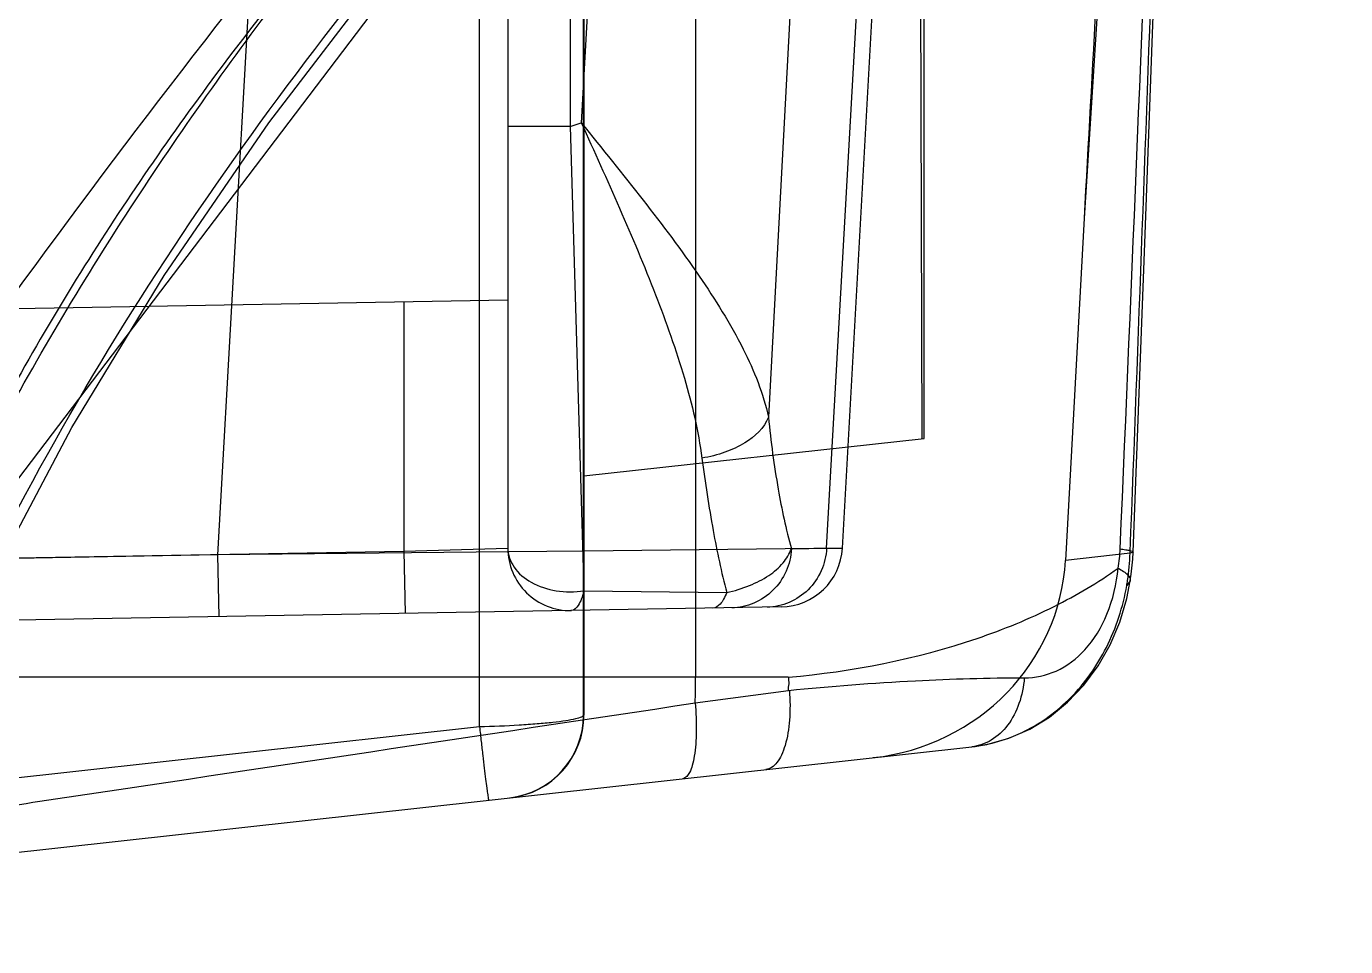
# Model space of a CAD drawing. Header units: millimetres. Extents: x 28656 to 29764, y -21384 to -20601.
# Drawn here: x 29182.76 to 29189.24, y -21156.93 to -21152.41 of the extents above; entities that cross this region are included whole.
import ezdxf

# ---------------------------------------------------------------- set-up
doc = ezdxf.new("R2010")
doc.units = ezdxf.units.MM
doc.header["$LTSCALE"] = 8
doc.layers.add('Cav-cor', color=30, linetype='Continuous')
doc.layers.add('dim', color=3, linetype='Continuous', lineweight=15)

# ---------------------------------------------------------------- blocks, each defined once
blk = doc.blocks.new('20160903.083224')
at = {"layer": 'Cav-cor', "color": 241}
for p, q in [((-39.0615, 9.9717), (-39.0615, 0.005)), ((-35.7854, 8.62), (-36.2348, 1.625)), ((-38.7555, 8.2467), (-38.7555, 2.0755)), ((-38.563, 4.6677), (-38.7015, 2.0928)), ((-38.546, 4.1923), (-42.2048, -0.6272)), ((-38.6898, 3.8517), (-38.6884, -0.8139)), ((-38.1409, 3.8517), (-38.1409, -0.6272)), ((-37.0197, 0.5441), (-37.0197, 3.8517)), ((-40.2807, 3.6433), (-40.4854, -0.0279)), ((-38.6906, -0.8142), (-38.6914, 3.4567)), ((-39.2006, -0.8714), (-39.2014, 3.3992)), ((-37.6433, 3.2565), (-37.7835, 0.6476)), ((-37.0296, 0.543), (-37.0369, 3.1377)), ((-37.4978, 0.0057), (-37.3501, 2.6544)), ((-37.4203, 0.0057), (-37.2725, 2.6559)), ((-38.7555, 2.0755), (-39.0615, 2.0755)), ((-38.7555, 2.0755), (-38.7015, 2.0928)), ((-38.7555, 2.0755), (-38.6886, -0.2036)), ((-36.2348, 1.625), (-36.3259, -0.0543)), ((-43.2602, 1.1505), (-39.0615, 1.2238)), ((-39.5715, 1.2149), (-39.5715, -0.0093)), ((-38.6891, 0.3598), (-37.0197, 0.5441)), ((-39.5715, -0.0093), (-39.0615, 0.005)), ((-37.4203, 0.0059), (-38.6862, -0.0091)), ((-37.6706, 0.0027), (-37.4978, 0.0057)), ((-37.4978, 0.0057), (-37.4203, 0.0059)), ((-40.4854, -0.0279), (-49.2084, -0.1801)), ((-43.5059, -0.0779), (-39.5715, -0.0093)), ((-39.0582, -0.0131), (-40.4854, -0.0279)), ((-40.4854, -0.0279), (-40.4801, -0.3312)), ((-39.5715, -0.0093), (-39.5661, -0.3152)), ((-39.0548, -0.013), (-39.0582, -0.0131)), ((-38.6862, -0.0091), (-39.0548, -0.013)), ((-36.0087, -0.0193), (-36.3259, -0.0543)), ((-36.0087, -0.0193), (-36.0084, -0.0129)), ((-35.9944, -0.0135), (-36.0087, -0.0193)), ((-36.008, -0.1554), (-36.0253, -0.1774)), ((-38.6886, -0.2036), (-37.988, -0.2127)), ((-37.7204, -0.283), (-51.3165, -0.5203)), ((-38.1409, -0.6272), (-42.2048, -0.6272)), ((-38.1423, -0.7541), (-37.6852, -0.6929)), ((-38.6884, -0.8139), (-38.6906, -0.8142)), ((-39.2006, -0.8714), (-45.1794, -1.5315)), ((-45.6692, -1.9501), (-36.7851, -0.9693))]:
    blk.add_line(p, q, dxfattribs=at)
for points in [[(-41.9179, -0.8554), (-41.5942, -0.1464), (-41.2001, 0.5977), (-40.7475, 1.344), (-40.2349, 2.0925), (-39.6607, 2.8434), (-39.0235, 3.5972), (-38.3215, 4.3548), (-37.5521, 5.12), (-36.7118, 5.8975), (-35.7948, 6.6876), (-34.9516, 7.3589)], [(-35.9944, -0.0135), (-35.9372, 1.503), (-35.8831, 2.9781), (-35.8387, 4.2168)], [(-36.008, -0.1554), (-36.0032, -0.1217), (-35.9962, -0.0492), (-35.9944, -0.0135)], [(-36.7851, -0.9693), (-36.7114, -0.9576), (-36.6043, -0.9276), (-36.5013, -0.8826), (-36.4045, -0.8233), (-36.3154, -0.7509), (-36.2354, -0.6667), (-36.1656, -0.5722), (-36.1067, -0.4687), (-36.0596, -0.3579), (-36.0249, -0.2415), (-36.008, -0.1554)]]:
    blk.add_lwpolyline(points, dxfattribs=at)
for centre, radius, start, end in [((-1404.158, 58.926), 1369.3687, 357.5337988, 357.702474), ((-38.7555, 0.005), 0.306, 180, 271), ((-37.7258, 0.023), 0.306, 271, 356.80765), ((-36.7849, 0.0329), 0.7279, 350.05639, 357.57034), ((-37.2305, 0.0294), 1.2228, 351.3909, 357.71618), ((-37.2091, 0.0265), 1.2012, 350.22583, 351.37532), ((-43.996, -0.6273), 5.8551, 358.75913, 0.00098), ((-38.1411, -104.9674), 104.3402, 89.749912, 89.999917), ((-39.0986, -0.8142), 0.408, 276.30004, 0.00006)]:
    blk.add_arc(centre, radius, start, end, dxfattribs=at)
for centre, major_axis, ratio, start_param, end_param in [((-35.2264, 6.5675), (1.2375, 19.2803), 0.036956, 1.714497, 1.832411), ((-37.3809, -0.0088), (1.0504, 0.1167), 0.96513, 4.711664, 6.123977), ((-39.0964, -0.8139), (0, 0.408), 0.999999, 3.251548, 4.712389)]:
    blk.add_ellipse(centre, major_axis=major_axis, ratio=ratio, start_param=start_param, end_param=end_param, dxfattribs=at)
for points, knots in [([(-38.6615, 9.8203), (-39.8492, 9.2718), (-41.5894, 8.3502), (-43.7692, 6.8987), (-45.3213, 5.6932), (-46.7689, 4.3633), (-48.0847, 2.9018), (-49.2432, 1.3128), (-49.9039, 0.1801), (-50.205, -0.4009)], [0, 0, 0, 0, 0.24993, 0.374945, 0.499961, 0.624979, 0.749979, 0.874996, 1, 1, 1, 1]), ([(-42.1619, -0.6575), (-41.987, -0.2425), (-41.5949, 0.5658), (-40.9072, 1.7168), (-40.135, 2.7994), (-39.2975, 3.8188), (-38.4062, 4.7796), (-37.1692, 5.9937), (-36.1882, 6.8439), (-35.5155, 7.3834)], [0, 0, 0, 0, 0.128237, 0.25536, 0.381424, 0.506536, 0.630826, 0.754455, 1, 1, 1, 1]), ([(-44.7409, 0.0918), (-44.5499, 0.4605), (-44.1584, 1.1921), (-43.5133, 2.2538), (-42.7917, 3.2575), (-41.7313, 4.4917), (-40.2403, 5.8439), (-38.9273, 6.7566), (-38.2589, 7.1797)], [0, 0, 0, 0, 0.127943, 0.255547, 0.382441, 0.508318, 0.756302, 1, 1, 1, 1]), ([(-39.8488, 3.1412), (-40.1117, 2.83), (-40.6168, 2.1904), (-41.2943, 1.174), (-41.8684, 0.0991), (-42.1671, -0.6559), (-42.292, -1.0401)], [0, 0, 0, 0, 0.250869, 0.501423, 0.751215, 1, 1, 1, 1]), ([(-41.9751, -0.8747), (-41.6665, -0.1425), (-40.9135, 1.2654), (-39.9604, 2.5411), (-39.4503, 3.1485)], [0, 0, 0, 0, 0.500448, 1, 1, 1, 1]), ([(-38.7015, 2.0928), (-38.5997, 1.9669), (-38.4006, 1.7213), (-38.1267, 1.3567), (-37.9071, 1.0068), (-37.8077, 0.7642), (-37.7835, 0.6476)], [0, 0, 0, 0, 0.281709, 0.550168, 0.792738, 1, 1, 1, 1]), ([(-38.7015, 2.0928), (-38.5751, 1.8136), (-38.3878, 1.4031), (-38.1916, 0.8519), (-38.1269, 0.5798), (-38.1096, 0.447)], [0, 0, 0, 0, 0.524035, 0.770836, 1, 1, 1, 1]), ([(-37.7835, 0.6476), (-37.8035, 0.5945), (-37.8789, 0.5266), (-37.9979, 0.4724), (-38.0711, 0.4535), (-38.1096, 0.447)], [0, 0, 0, 0, 0.43091, 0.703867, 1, 1, 1, 1]), ([(-37.7835, 0.6476), (-37.7713, 0.5294), (-37.7429, 0.3127), (-37.6977, 0.0986), (-37.6706, 0.0027)], [0, 0, 0, 0, 0.543888, 1, 1, 1, 1]), ([(-38.1096, 0.447), (-38.094, 0.328), (-38.0603, 0.1068), (-38.014, -0.1123), (-37.988, -0.2127)], [0, 0, 0, 0, 0.536205, 1, 1, 1, 1]), ([(-39.0615, 0.005), (-39.0615, -0.0274), (-39.0361, -0.0981), (-38.9452, -0.1712), (-38.8234, -0.2104), (-38.7334, -0.2107), (-38.6886, -0.2037)], [0, 0, 0, 0, 0.204912, 0.441957, 0.71384, 1, 1, 1, 1]), ([(-37.988, -0.2127), (-37.9496, -0.2048), (-37.8782, -0.1817), (-37.7828, -0.1345), (-37.711, -0.0729), (-37.6798, -0.0225), (-37.6706, 0.0027)], [0, 0, 0, 0, 0.295594, 0.56312, 0.797745, 1, 1, 1, 1]), ([(-37.6706, 0.0027), (-37.6725, -0.0352), (-37.6905, -0.1108), (-37.7557, -0.2064), (-37.8511, -0.2705), (-37.926, -0.2866), (-37.9631, -0.2872)], [0, 0, 0, 0, 0.252708, 0.504082, 0.753083, 1, 1, 1, 1]), ([(-37.4978, 0.0057), (-37.4997, -0.0322), (-37.5177, -0.1078), (-37.5829, -0.2033), (-37.6783, -0.2674), (-37.7532, -0.2836), (-37.7903, -0.2842)], [0, 0, 0, 0, 0.252708, 0.504082, 0.753083, 1, 1, 1, 1]), ([(-36.0577, 0.0021), (-36.0486, 0.0008), (-36.033, -0.0014), (-36.0123, -0.0054), (-36.0014, -0.0083), (-35.9943, -0.0117), (-35.9944, -0.0135)], [0, 0, 0, 0, 0.418809, 0.727185, 0.919, 1, 1, 1, 1]), ([(-37.6856, -0.6282), (-37.3717, -0.5999), (-36.9225, -0.5131), (-36.3906, -0.2953), (-36.167, -0.1636), (-36.068, -0.0928)], [0, 0, 0, 0, 0.549629, 0.787729, 1, 1, 1, 1]), ([(-36.528, -0.6308), (-36.4748, -0.6309), (-36.3618, -0.6071), (-36.2151, -0.4938), (-36.1088, -0.3147), (-36.0753, -0.1699), (-36.068, -0.0928)], [0, 0, 0, 0, 0.20647, 0.43246, 0.699181, 1, 1, 1, 1]), ([(-36.068, -0.0927), (-36.0586, -0.0977), (-36.0419, -0.1076), (-36.0188, -0.1255), (-36.0063, -0.1446), (-36.008, -0.1554)], [0, 0, 0, 0, 0.355512, 0.636701, 1, 1, 1, 1]), ([(-36.7851, -0.9693), (-36.696, -0.9594), (-36.5159, -0.9059), (-36.2841, -0.7334), (-36.1085, -0.4833), (-36.0435, -0.2827), (-36.0253, -0.1774)], [0, 0, 0, 0, 0.229598, 0.469183, 0.726528, 1, 1, 1, 1]), ([(-38.6886, -0.2037), (-38.6921, -0.2175), (-38.6997, -0.2425), (-38.7151, -0.2777), (-38.7359, -0.3007), (-38.7501, -0.301)], [0, 0, 0, 0, 0.358623, 0.64378, 1, 1, 1, 1]), ([(-37.9881, -0.2126), (-37.9923, -0.2237), (-38.0013, -0.2435), (-38.0202, -0.273), (-38.0424, -0.2886), (-38.0563, -0.2889)], [0, 0, 0, 0, 0.333445, 0.60741, 1, 1, 1, 1]), ([(-37.6852, -0.6929), (-37.6857, -0.6821), (-37.6804, -0.6606), (-37.6829, -0.6389), (-37.6836, -0.6282)], [0, 0, 0, 0, 0.500108, 1, 1, 1, 1]), ([(-37.6852, -0.6925), (-37.4777, -0.6714), (-37.0922, -0.6424), (-36.7058, -0.6306), (-36.528, -0.6308)], [0, 0, 0, 0, 0.539774, 1, 1, 1, 1]), ([(-36.528, -0.6308), (-36.5312, -0.6738), (-36.5477, -0.7563), (-36.6025, -0.864), (-36.6837, -0.9413), (-36.7518, -0.9656), (-36.7851, -0.9693)], [0, 0, 0, 0, 0.282358, 0.543897, 0.780619, 1, 1, 1, 1]), ([(-37.6805, -0.6923), (-37.6767, -0.7408), (-37.6759, -0.8317), (-37.692, -0.9391), (-37.7171, -1.0083), (-37.7389, -1.0458), (-37.7649, -1.0716), (-37.7859, -1.0797), (-37.7958, -1.0808)], [0, 0, 0, 0, 0.338947, 0.630535, 0.749744, 0.849199, 0.930521, 1, 1, 1, 1]), ([(-42.3937, -1.392), (-42.0373, -1.3386), (-40.6201, -1.1266), (-39.203, -0.9137), (-38.1423, -0.7541)], [0, 0, 0, 0, 0.251464, 1, 1, 1, 1]), ([(-38.1423, -0.7541), (-38.1384, -0.8014), (-38.1352, -0.8887), (-38.1414, -0.9912), (-38.1556, -1.0581), (-38.1687, -1.0974), (-38.1884, -1.1242), (-38.2034, -1.1258)], [0, 0, 0, 0, 0.364195, 0.669843, 0.789614, 0.883898, 1, 1, 1, 1]), ([(-38.6906, -0.8142), (-38.6906, -0.8159), (-38.6938, -0.8201), (-38.7069, -0.8268), (-38.7353, -0.8346), (-38.782, -0.8429), (-38.8448, -0.8509), (-38.9211, -0.858), (-39.0411, -0.8663), (-39.1356, -0.87), (-39.2006, -0.8714)], [0, 0, 0, 0, 0.010088, 0.026971, 0.086, 0.178789, 0.302443, 0.452351, 0.622975, 1, 1, 1, 1]), ([(-39.2006, -0.8714), (-39.1979, -0.8955), (-39.1926, -0.9424), (-39.1848, -1.01), (-39.1775, -1.0716), (-39.171, -1.1249), (-39.1662, -1.1634), (-39.1628, -1.1888), (-39.1608, -1.2036), (-39.159, -1.2148), (-39.1579, -1.2238), (-39.1565, -1.2275), (-39.1564, -1.2311), (-39.1558, -1.231)], [0, 0, 0, 0, 0.20037, 0.39064, 0.56348, 0.713346, 0.835384, 0.884737, 0.925703, 0.95788, 0.981068, 0.995129, 1, 1, 1, 1])]:
    blk.add_open_spline(points, degree=3, knots=knots, dxfattribs=at)
for points in [[(-41.8153, 0.7934), (-41.2409, 1.5951), (-40.6499, 2.3806), (-40.0364, 3.1426)], [(-36.0084, -0.0129), (-35.9684, 1.0373), (-35.9293, 2.0875), (-35.8914, 3.1378)]]:
    blk.add_open_spline(points, degree=3, dxfattribs=at)

msp = doc.modelspace()

# ---------------------------------------------------------------- block references
at = {"layer": 'dim'}
msp.add_blockref('20160903.083224', (29224.1868, -21154.9766), dxfattribs=at)

doc.saveas('drawing.dxf')
